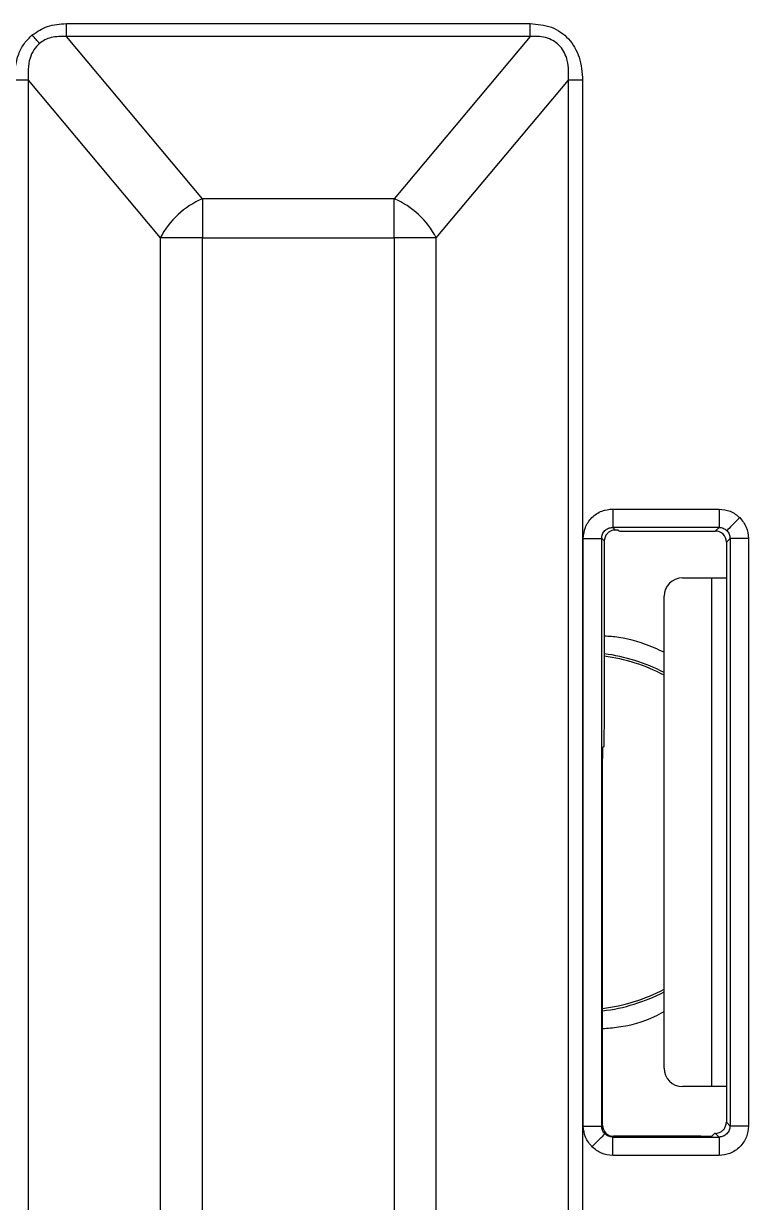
# Model space of a CAD drawing. Header units: inches. Extents: x 897.4 to 914.4, y -8.5 to 2.5.
# Drawn here: x 907.426 to 907.814, y -0.736 to -0.104 of the extents above; entities that cross this region are included whole.
import ezdxf

# ---------------------------------------------------------------- set-up
doc = ezdxf.new("R2010")
doc.units = ezdxf.units.IN
doc.header["$LTSCALE"] = 4
doc.header["$MEASUREMENT"] = 0
doc.layers.get('0').update_dxf_attribs({"linetype": 'CONTINUOUS'})

msp = doc.modelspace()

# ---------------------------------------------------------------- linework, layer by layer
for p, q in [((907.44909, -0.11135), (907.44909, -0.10439)), ((907.44909, -0.10439), (907.69747, -0.10439)), ((907.69747, -0.11135), (907.69747, -0.10439)), ((907.522, -0.19824), (907.44909, -0.11135)), ((907.69747, -0.11135), (907.44909, -0.11135)), ((907.69747, -0.11135), (907.62456, -0.19824)), ((907.42859, -0.13476), (907.42105, -0.13476)), ((907.42859, -0.13476), (907.49938, -0.21912)), ((907.42859, -0.13476), (907.42859, -0.94044)), ((907.64718, -0.21912), (907.71797, -0.13476)), ((907.71797, -0.94044), (907.71797, -0.13476)), ((907.72551, -0.13476), (907.71797, -0.13476)), ((907.72551, -0.13476), (907.72551, -0.94044)), ((907.62456, -0.19824), (907.522, -0.19824)), ((907.522, -0.19824), (907.522, -0.21912)), ((907.62456, -0.21912), (907.62456, -0.19824)), ((907.49938, -0.21912), (907.49938, -0.85608)), ((907.522, -0.21912), (907.49938, -0.21912)), ((907.522, -0.85608), (907.522, -0.21912)), ((907.522, -0.21912), (907.62456, -0.21912)), ((907.62456, -0.21912), (907.62456, -0.85608)), ((907.64718, -0.21912), (907.62456, -0.21912)), ((907.64718, -0.85608), (907.64718, -0.21912)), ((907.74167, -0.36446), (907.79859, -0.36446)), ((907.74167, -0.36446), (907.74167, -0.3743)), ((907.79859, -0.36446), (907.79859, -0.3743)), ((907.79859, -0.3743), (907.74167, -0.3743)), ((907.74167, -0.3743), (907.7431, -0.37573)), ((907.74459, -0.37576), (907.74505, -0.37623)), ((907.75096, -0.37628), (907.79661, -0.37628)), ((907.79661, -0.37628), (907.79859, -0.3743)), ((907.72592, -0.695), (907.72592, -0.38021)), ((907.72592, -0.38021), (907.73577, -0.38021)), ((907.73577, -0.695), (907.73577, -0.38021)), ((907.73718, -0.38162), (907.73577, -0.38021)), ((907.73718, -0.48159), (907.73718, -0.38162)), ((907.80449, -0.38021), (907.80252, -0.38218)), ((907.80252, -0.38218), (907.80252, -0.40135)), ((907.80449, -0.38021), (907.80449, -0.695)), ((907.81434, -0.38021), (907.80449, -0.38021)), ((907.81434, -0.38021), (907.81434, -0.695)), ((907.77897, -0.40136), (907.79474, -0.40135)), ((907.79474, -0.67385), (907.79474, -0.40135)), ((907.79474, -0.40135), (907.80252, -0.40135)), ((907.80252, -0.40135), (907.80252, -0.67385)), ((907.76915, -0.664), (907.76915, -0.4112)), ((907.73625, -0.49228), (907.73709, -0.49143)), ((907.7362, -0.69457), (907.7362, -0.49818)), ((907.79474, -0.67385), (907.77897, -0.67384)), ((907.80252, -0.67385), (907.79474, -0.67385)), ((907.80252, -0.67385), (907.80252, -0.69302)), ((907.73577, -0.695), (907.7362, -0.69457)), ((907.80252, -0.69302), (907.80449, -0.695)), ((907.72592, -0.695), (907.73577, -0.695)), ((907.7421, -0.70047), (907.74167, -0.7009)), ((907.74167, -0.7009), (907.79859, -0.7009)), ((907.74167, -0.71074), (907.74167, -0.7009)), ((907.78888, -0.70047), (907.7421, -0.70047)), ((907.79623, -0.69898), (907.79479, -0.70042)), ((907.79859, -0.7009), (907.79664, -0.69896)), ((907.79859, -0.7009), (907.79859, -0.71074)), ((907.81434, -0.695), (907.80449, -0.695)), ((907.79859, -0.71074), (907.74167, -0.71074))]:
    msp.add_line(p, q)
at = {"flags": 128}
for points in [[(907.43468, -0.11506), (907.43426, -0.11456), (907.43381, -0.11403), (907.43334, -0.11347), (907.43286, -0.1129), (907.43237, -0.1123), (907.43186, -0.1117), (907.43135, -0.11109), (907.43083, -0.11048)], [(907.80972, -0.36907), (907.80838, -0.37042), (907.80708, -0.37172), (907.80588, -0.37291), (907.80483, -0.37396), (907.80397, -0.37483), (907.80332, -0.37548), (907.80291, -0.37588), (907.80276, -0.37603)], [(907.73054, -0.70613), (907.73188, -0.70479), (907.73318, -0.70349), (907.73438, -0.70229), (907.73543, -0.70124), (907.73629, -0.70038), (907.73694, -0.69973), (907.73735, -0.69932), (907.7375, -0.69917)]]:
    msp.add_lwpolyline(points, dxfattribs=at)
for centre, radius, start, end in [((907.53987, -0.2403), 0.04569, 113.02402, 152.39378), ((907.60669, -0.2403), 0.04569, 27.60578, 66.97568), ((907.72485, -0.5376), 0.09637, 62.63939, 82.65449), ((907.72485, -0.5376), 0.09508, 62.23665, 82.55434), ((907.72485, -0.5376), 0.09508, 276.85098, 297.76335), ((907.72485, -0.5376), 0.09637, 276.75891, 297.36061)]:
    msp.add_arc(centre, radius, start, end)
for centre, major_axis, ratio, start_param, end_param in [((907.74308, -0.38162), (0.00418, -0.00418), 0.999924, 3.197075, 3.926953), ((907.73868, -0.37576), (0.00591, 0), 0.008727, 0.008727, 0.725535), ((907.75096, -0.37623), (0.00591, 0), 0.008727, 3.150319, 4.712389), ((907.79661, -0.38218), (0.00418, 0.00418), 0.999924, 5.497825, 7.068545), ((907.77899, -0.41121), (-0.00679, 0.00713), 0.999247, 5.523653, 7.092934), ((907.73709, -0.48159), (0, 0.00984), 0.008727, 3.150319, 4.712389), ((907.73625, -0.49818), (0, 0.00591), 0.008727, 0.008727, 1.570796), ((907.77899, -0.664), (0.00679, 0.00713), 0.999247, 2.331844, 3.901125), ((907.7421, -0.69457), (-0.00418, -0.00418), 0.999924, 5.497825, 7.068545), ((907.79661, -0.69302), (-0.00418, 0.00418), 0.999924, 3.565906, 3.926953), ((907.78888, -0.70042), (0.00591, 0), 0.008727, 4.712389, 6.274459), ((907.80214, -0.69898), (0.00591, 0), 0.008727, 2.765124, 3.132866)]:
    msp.add_ellipse(centre, major_axis=major_axis, ratio=ratio, start_param=start_param, end_param=end_param)
for points, knots in [([(907.43083, -0.11048), (907.43347, -0.1087), (907.43899, -0.105), (907.44563, -0.1046), (907.44909, -0.10439)], [0, 0, 0, 0, 0.479384, 1, 1, 1, 1]), ([(907.69747, -0.10439), (907.70135, -0.10473), (907.70711, -0.10522), (907.71386, -0.10881), (907.71812, -0.11246), (907.72147, -0.11708), (907.72477, -0.12443), (907.72521, -0.13059), (907.72551, -0.13476)], [0, 0, 0, 0, 0.247592, 0.367514, 0.486105, 0.606423, 0.732897, 1, 1, 1, 1]), ([(907.42105, -0.13476), (907.42146, -0.12996), (907.42206, -0.12299), (907.42632, -0.11489), (907.42934, -0.11193), (907.43083, -0.11048)], [0, 0, 0, 0, 0.530436, 0.769183, 1, 1, 1, 1]), ([(907.44909, -0.11135), (907.44634, -0.1113), (907.44238, -0.11123), (907.43753, -0.113), (907.43561, -0.11438), (907.43468, -0.11506)], [0, 0, 0, 0, 0.53647, 0.773854, 1, 1, 1, 1]), ([(907.71797, -0.13476), (907.71806, -0.1312), (907.71819, -0.12615), (907.71599, -0.12009), (907.71368, -0.11657), (907.71057, -0.11386), (907.70674, -0.11205), (907.70226, -0.11112), (907.69913, -0.11127), (907.69747, -0.11135)], [0, 0, 0, 0, 0.288815, 0.410374, 0.521393, 0.630313, 0.742878, 0.864636, 1, 1, 1, 1]), ([(907.43468, -0.11506), (907.43361, -0.11615), (907.43138, -0.11841), (907.42845, -0.12509), (907.42853, -0.13076), (907.42859, -0.13476)], [0, 0, 0, 0, 0.212604, 0.443478, 1, 1, 1, 1]), ([(907.72592, -0.38021), (907.72614, -0.37823), (907.72646, -0.37518), (907.72842, -0.37151), (907.73044, -0.36901), (907.73295, -0.36697), (907.73662, -0.365), (907.73969, -0.36467), (907.74167, -0.36446)], [0, 0, 0, 0, 0.23944, 0.368224, 0.499994, 0.628771, 0.760554, 1, 1, 1, 1]), ([(907.79859, -0.36446), (907.80067, -0.36467), (907.80484, -0.3651), (907.8081, -0.36775), (907.80972, -0.36907)], [0, 0, 0, 0, 0.500004, 1, 1, 1, 1]), ([(907.80972, -0.36907), (907.81105, -0.3707), (907.81369, -0.37395), (907.81412, -0.37812), (907.81434, -0.38021)], [0, 0, 0, 0, 0.4999863, 1, 1, 1, 1]), ([(907.73577, -0.38021), (907.73585, -0.37943), (907.73603, -0.37789), (907.7374, -0.37593), (907.73935, -0.37457), (907.7409, -0.37439), (907.74167, -0.3743)], [0, 0, 0, 0, 0.250021, 0.499989, 0.749979, 1, 1, 1, 1]), ([(907.7431, -0.37573), (907.74271, -0.37574), (907.74193, -0.37577), (907.74052, -0.37623), (907.73941, -0.37693), (907.73887, -0.37748), (907.73868, -0.37768)], [0, 0, 0, 0, 0.289685, 0.580516, 0.851772, 1, 1, 1, 1]), ([(907.79859, -0.3743), (907.79897, -0.37432), (907.79975, -0.37437), (907.80086, -0.37472), (907.8019, -0.37526), (907.80248, -0.37577), (907.80276, -0.37603)], [0, 0, 0, 0, 0.250004, 0.499994, 0.749961, 1, 1, 1, 1]), ([(907.80276, -0.37603), (907.80302, -0.37632), (907.80354, -0.3769), (907.80407, -0.37793), (907.80443, -0.37905), (907.80447, -0.37982), (907.80449, -0.38021)], [0, 0, 0, 0, 0.249996, 0.499957, 0.749977, 1, 1, 1, 1]), ([(907.76915, -0.44121), (907.76742, -0.44041), (907.75967, -0.43678), (907.7489, -0.43338), (907.73971, -0.43272), (907.73718, -0.43254)], [0, 0, 0, 0, 0.171323, 0.77124, 1, 1, 1, 1]), ([(907.7362, -0.64275), (907.73905, -0.64254), (907.74855, -0.64185), (907.75985, -0.63869), (907.76743, -0.63459), (907.76915, -0.63367)], [0, 0, 0, 0, 0.2495304, 0.8301344, 1, 1, 1, 1]), ([(907.73054, -0.70613), (907.72921, -0.70451), (907.72657, -0.70125), (907.72614, -0.69708), (907.72592, -0.695)], [0, 0, 0, 0, 0.499983, 1, 1, 1, 1]), ([(907.7375, -0.69917), (907.73724, -0.69888), (907.73672, -0.69831), (907.73618, -0.69727), (907.73583, -0.69616), (907.73579, -0.69538), (907.73577, -0.695)], [0, 0, 0, 0, 0.250012, 0.49997, 0.749978, 1, 1, 1, 1]), ([(907.74167, -0.7009), (907.74128, -0.70088), (907.74051, -0.70084), (907.7394, -0.70048), (907.73836, -0.69995), (907.73778, -0.69943), (907.7375, -0.69917)], [0, 0, 0, 0, 0.250011, 0.499977, 0.749979, 1, 1, 1, 1]), ([(907.79664, -0.69896), (907.79692, -0.69895), (907.79747, -0.69892), (907.79882, -0.69858), (907.80018, -0.69781), (907.80139, -0.69665), (907.80188, -0.69565), (907.80214, -0.69511)], [0, 0, 0, 0, 0.210701, 0.422263, 0.613845, 0.792495, 1, 1, 1, 1]), ([(907.81434, -0.695), (907.81412, -0.69698), (907.8138, -0.70002), (907.81184, -0.70369), (907.80982, -0.70619), (907.80731, -0.70824), (907.80364, -0.71021), (907.80057, -0.71053), (907.79859, -0.71074)], [0, 0, 0, 0, 0.239441, 0.368224, 0.499995, 0.628772, 0.760549, 1, 1, 1, 1]), ([(907.80449, -0.695), (907.8044, -0.69577), (907.80423, -0.69732), (907.80286, -0.69927), (907.80091, -0.70064), (907.79936, -0.70081), (907.79859, -0.7009)], [0, 0, 0, 0, 0.2500166, 0.4999918, 0.7499803, 1, 1, 1, 1]), ([(907.74167, -0.71074), (907.73959, -0.71053), (907.73542, -0.7101), (907.73216, -0.70746), (907.73054, -0.70613)], [0, 0, 0, 0, 0.5000024, 1, 1, 1, 1])]:
    msp.add_open_spline(points, degree=3, knots=knots)

doc.saveas('drawing.dxf')
